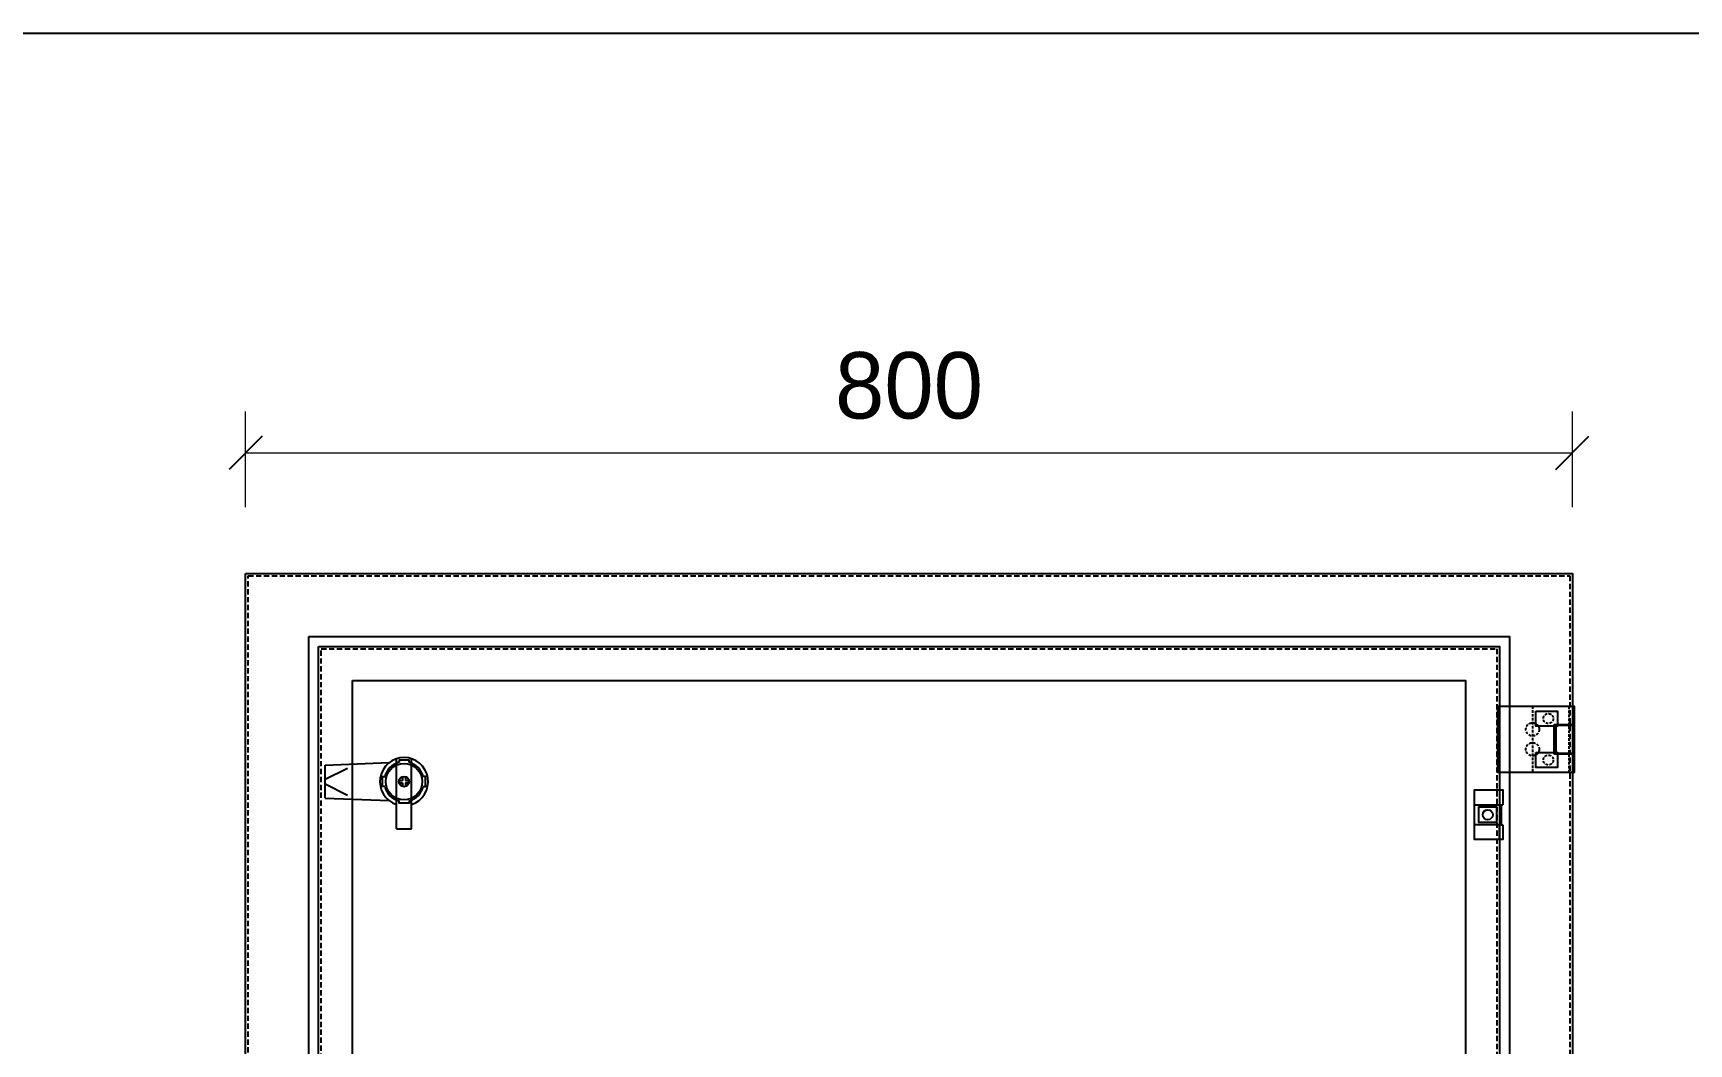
# Model space of a CAD drawing. Header units: millimetres. Extents: x 0 to 4277, y 0 to 3024.
# Drawn here: x 1072 to 2070, y 2415 to 3024 of the extents above; entities that cross this region are included whole.
import ezdxf
from ezdxf.enums import TextEntityAlignment as Align

# ---------------------------------------------------------------- set-up
doc = ezdxf.new("R2010")
doc.units = ezdxf.units.MM
doc.linetypes.add('HIDDEN2', pattern=[4.7625, 3.175, -1.5875])
doc.layers.add('DIM', color=253, linetype='Continuous')
doc.layers.add('HEATER', color=1, linetype='Continuous')
doc.styles.add('Tahoma (Input Text)', font='tahoma.ttf')
doc.dimstyles.new('Dim-40', dxfattribs={"dimtxt": 40, "dimasz": 20, "dimexe": 25, "dimexo": 40, "dimgap": 20, "dimtad": 1, "dimdec": 0, "dimtxsty": 'Standard', "dimblk": 'OBLIQUE', "dimcen": 15, "dimclrd": 5, "dimclre": 5, "dimclrt": 3, "dimazin": 3, "dimtfac": 1, "dimtdec": 0, "dimtmove": 0, "dimatfit": 3, "dimldrblk": 'ARCHTICK', "dimlwd": 9, "dimlwe": 9})

# ---------------------------------------------------------------- blocks, each defined once
blk = doc.blocks.new('khungtenAsean2')
at = {"color": 7}
blk.add_lwpolyline([(0, 0), (2970, 0), (2970, -2100), (0, -2100)], close=True, dxfattribs=at)
at = {"color": 1, "style": 'Tahoma (Input Text)', "flags": 8}
for tag, p in [('#01', (137.05, -2021.28)), ('#03', (506.57, -2019.3)), ('#05', (1106.63, -2021.28)), ('#07', (1834.68, -2021.28)), ('#09', (2146.72, -2021.28)), ('#02', (98.46, -2081.28)), ('#04', (486.11, -2081.28)), ('#06', (1065.33, -2081.28)), ('#08', (1817.45, -2081.28)), ('#10', (2146.72, -2081.28))]:
    blk.add_attdef(tag, p, '', height=25, dxfattribs=at)
blk.add_attdef('#11', text='', height=25, dxfattribs=at).set_placement((2914.99, -2067.35), align=Align.CENTER)
blk = doc.blocks.new('HL044-1.3-C')
at = {"color": 1, "linetype": 'HIDDEN2', "ltscale": 0.5}
for p, q in [((-25, 40), (-25, 0)), ((-3, 0), (-3, 40))]:
    blk.add_line(p, q, dxfattribs=at)
at = {"color": 1}
for p, q in [((-12, 29), (0, 29)), ((-12, 11), (-12, 29)), ((-11, 28.5), (0, 28.5)), ((-11, 28.5), (-11, 11.5)), ((0, 11), (-12, 11)), ((0, 11.5), (-11, 11.5))]:
    blk.add_line(p, q, dxfattribs=at)
blk.add_lwpolyline([(-46, 40), (0, 40), (0, 0), (-46, 0)], close=True, dxfattribs=at)
at = {"color": 1, "linetype": 'HIDDEN2', "ltscale": 0.5}
for centre, radius in [((-25, 26), 4), ((-15.5, 32.5), 3), ((-25, 14), 4), ((-15.5, 7.5), 3)]:
    blk.add_circle(centre, radius, dxfattribs=at)
blk = doc.blocks.new('SDGFGHGHG')
at = {"layer": 'HEATER'}
for p, q in [((860892.94, 570780.52), (860931.57, 570781.99)), ((860892.94, 570760.52), (860892.94, 570780.52)), ((860892.94, 570771.9), (860906.33, 570778.66)), ((860935.94, 570742.02), (860935.94, 570784.31)), ((860944.94, 570742.02), (860944.94, 570784.31)), ((860892.94, 570769.15), (860906.33, 570762.38)), ((860937.46, 570771.28), (860939.54, 570771.28)), ((860937.46, 570769.77), (860939.54, 570769.77)), ((860939.54, 570773.47), (860939.54, 570771.28)), ((860939.54, 570769.77), (860939.54, 570767.58)), ((860941.34, 570773.47), (860941.34, 570771.28)), ((860941.34, 570771.28), (860943.43, 570771.28)), ((860941.34, 570769.77), (860941.34, 570767.58)), ((860941.34, 570769.77), (860943.43, 570769.77)), ((860892.94, 570760.52), (860931.57, 570759.05)), ((860935.94, 570742.02), (860944.94, 570742.02))]:
    blk.add_line(p, q, dxfattribs=at)
blk.add_circle((860940.44, 570770.52), 3.08, dxfattribs=at)
blk.add_arc((860940.44, 570770.52), 14.5, 288.08001, 251.91999, dxfattribs=at)
blk = doc.blocks.new('SĐFHGGH')
at = {"layer": 'HEATER'}
for points in [[(860943.44, 570717.03), (860943.44, 570718.41), (860937.44, 570718.41), (860937.44, 570717.03)], [(860928.83, 570702.41), (860927.44, 570702.41), (860927.44, 570708.41), (860928.83, 570708.41)], [(860952.06, 570702.41), (860953.44, 570702.41), (860953.44, 570708.41), (860952.06, 570708.41)], [(860943.44, 570693.79), (860943.44, 570692.41), (860937.44, 570692.41), (860937.44, 570693.79)]]:
    blk.add_lwpolyline(points, dxfattribs=at)
for start, end in [(104.47751, 165.52249), (14.47751, 75.52249), (194.47751, 255.52249), (284.47751, 345.52249)]:
    blk.add_arc((860940.44, 570705.41), 12, start, end, dxfattribs=at)
blk = doc.blocks.new('MS722')
for name, p in [('SDGFGHGHG', (-860940.44, -570770.52)), ('SĐFHGGH', (-860940.44, -570705.41))]:
    blk.add_blockref(name, p)
blk = doc.blocks.new('HL003-2-2')
at = {"color": 1}
for p, q in [((15, 21), (15, 12)), ((16, 12), (17, 12)), ((15, -9), (15, 0)), ((16, 0), (17, 0))]:
    blk.add_line(p, q, dxfattribs=at)
blk.add_lwpolyline([(17, 0), (17, -9), (0, -9), (0, 21), (17, 21), (17, 12)], dxfattribs=at)
blk.add_lwpolyline([(0, 12), (16, 12), (16, 0), (0, 0)], close=True, dxfattribs=at)
blk.add_circle((8, 6), 3, dxfattribs=at)
blk = doc.blocks.new('*D10')
at = {"color": 0, "linetype": 'ByBlock', "lineweight": -2}
for p, q in [((1209.76, 2780.97), (1189.76, 2760.97)), ((1989.76, 2760.97), (2009.76, 2780.97))]:
    blk.add_line(p, q, dxfattribs=at)
at = {"layer": 'Defpoints', "color": 0, "transparency": 16777216}
for p in [(1999.76, 2770.97), (1199.76, 2698.27), (1999.76, 2698.27)]:
    blk.add_point(p, dxfattribs=at)
at = {"layer": 'DIM', "color": 5, "lineweight": 9, "transparency": 16777216}
for p, q in [((1199.76, 2738.27), (1199.76, 2795.97)), ((1999.76, 2738.27), (1999.76, 2795.97)), ((1199.76, 2770.97), (1999.76, 2770.97))]:
    blk.add_line(p, q, dxfattribs=at)
at = {"layer": 'DIM', "color": 3, "transparency": 16777216, "insert": (1599.76, 2811.39), "char_height": 40, "attachment_point": 5}
blk.add_mtext('800', dxfattribs=at)
blk = doc.blocks.new('_ArchTick')
at = {"color": 0, "const_width": 0.15}
blk.add_lwpolyline([(-0.5, -0.5), (0.5, 0.5)], dxfattribs=at)
blk = doc.blocks.new('_Oblique')
at = {"color": 0, "linetype": 'ByBlock', "lineweight": -2}
blk.add_line((-0.5, -0.5), (0.5, 0.5), dxfattribs=at)

msp = doc.modelspace()

# ---------------------------------------------------------------- linework, layer by layer
for points in [[(1199.76, 2698.27), (1999.76, 2698.27), (1999.76, 1598.27), (1199.76, 1598.27)], [(1237.76, 2660.27), (1961.76, 2660.27), (1961.76, 1636.27), (1237.76, 1636.27)], [(1977.76, 2615.27), (1990.76, 2615.27), (1990.76, 2606.27), (1977.76, 2606.27)], [(1977.76, 2590.27), (1990.76, 2590.27), (1990.76, 2581.27), (1977.76, 2581.27)], [(1954.26, 2557.27), (1943.26, 2557.27), (1943.26, 2548.27), (1954.26, 2548.27)]]:
    msp.add_lwpolyline(points, close=True)
at = {"linetype": 'HIDDEN2'}
msp.add_lwpolyline([(1201.26, 2696.77), (1998.26, 2696.77), (1998.26, 1599.77), (1201.26, 1599.77)], close=True, dxfattribs=at)
at = {"color": 6}
msp.add_lwpolyline([(1243.76, 2654.27), (1955.76, 2654.27), (1955.76, 1642.27), (1243.76, 1642.27)], close=True, dxfattribs=at)
at = {"color": 6, "linetype": 'HIDDEN2'}
msp.add_lwpolyline([(1245.26, 2652.77), (1954.26, 2652.77), (1954.26, 1643.77), (1245.26, 1643.77)], close=True, dxfattribs=at)
at = {"color": 3}
msp.add_lwpolyline([(1264.26, 2633.77), (1935.26, 2633.77), (1935.26, 1662.77), (1264.26, 1662.77)], close=True, dxfattribs=at)
msp.add_circle((1295.26, 2572.77), 11)

# ---------------------------------------------------------------- block references
at = {"xscale": 1.440000000002328, "yscale": 1.440000000002328, "zscale": 1.440000000002328}
msp.add_blockref('khungtenAsean2', (0, 3024), dxfattribs=at)
for name, p in [('HL044-1.3-C', (2000.76, 2578.27)), ('MS722', (1295.26, 2572.77)), ('HL003-2-2', (1940.76, 2546.77))]:
    msp.add_blockref(name, p)

# ---------------------------------------------------------------- dimensions: what is measured, and where the dimension line sits
at = {"layer": 'DIM', "color": 2}
dim = msp.add_linear_dim(base=(1999.76, 2770.97), p1=(1199.76, 2698.27), p2=(1999.76, 2698.27), dimstyle='Dim-40', dxfattribs=at)
dim.commit()
dim.dimension.update_dxf_attribs({"geometry": '*D10', "text_midpoint": (1599.76, 2811.39)})

doc.saveas('drawing.dxf')
